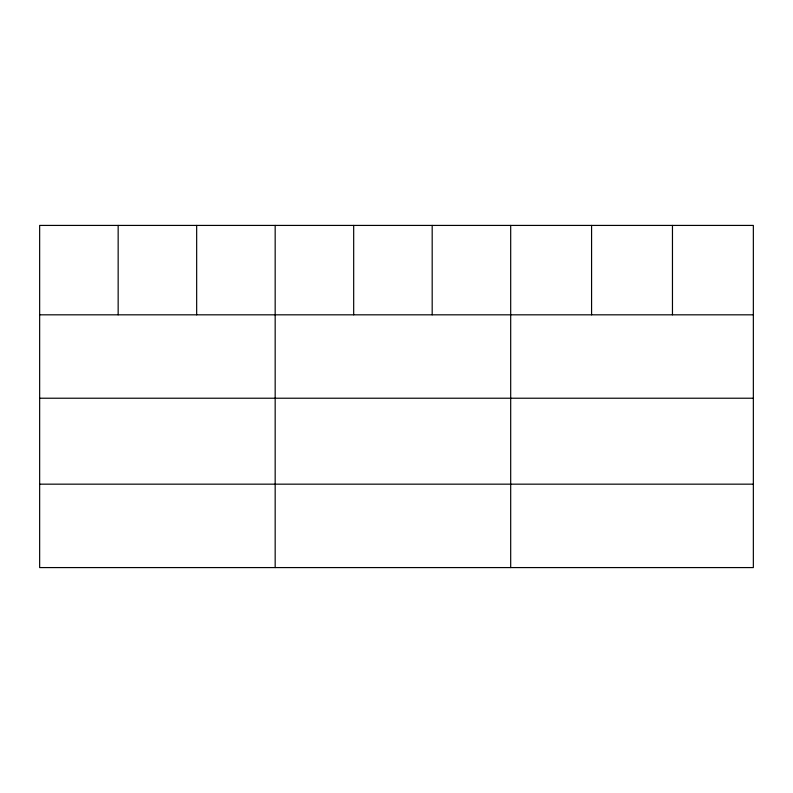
<?xml version="1.0" encoding="UTF-8"?>
<svg xmlns="http://www.w3.org/2000/svg" width="793" height="793" viewBox="0 0 793 793"><rect width="100%" height="100%" fill="white"/><g stroke="black" fill="none" stroke-linecap="round" stroke-linejoin="round"><path stroke-width="1.19" d="M753.35 314.821L753.35 567.58L39.65 567.58L39.65 225.42L753.35 225.42L753.35 314.821L39.65 314.821M39.65 398.225L753.35 398.225M39.65 484.166L753.35 484.166M672.464 225.42L672.464 314.821M591.578 225.42L591.578 314.821M510.692 225.42L510.692 567.58M432.185 225.42L432.185 314.821M353.678 225.42L353.678 314.821M275.171 225.42L275.171 567.58M196.664 225.42L196.664 314.821M118.157 225.42L118.157 314.821"/></g></svg>
